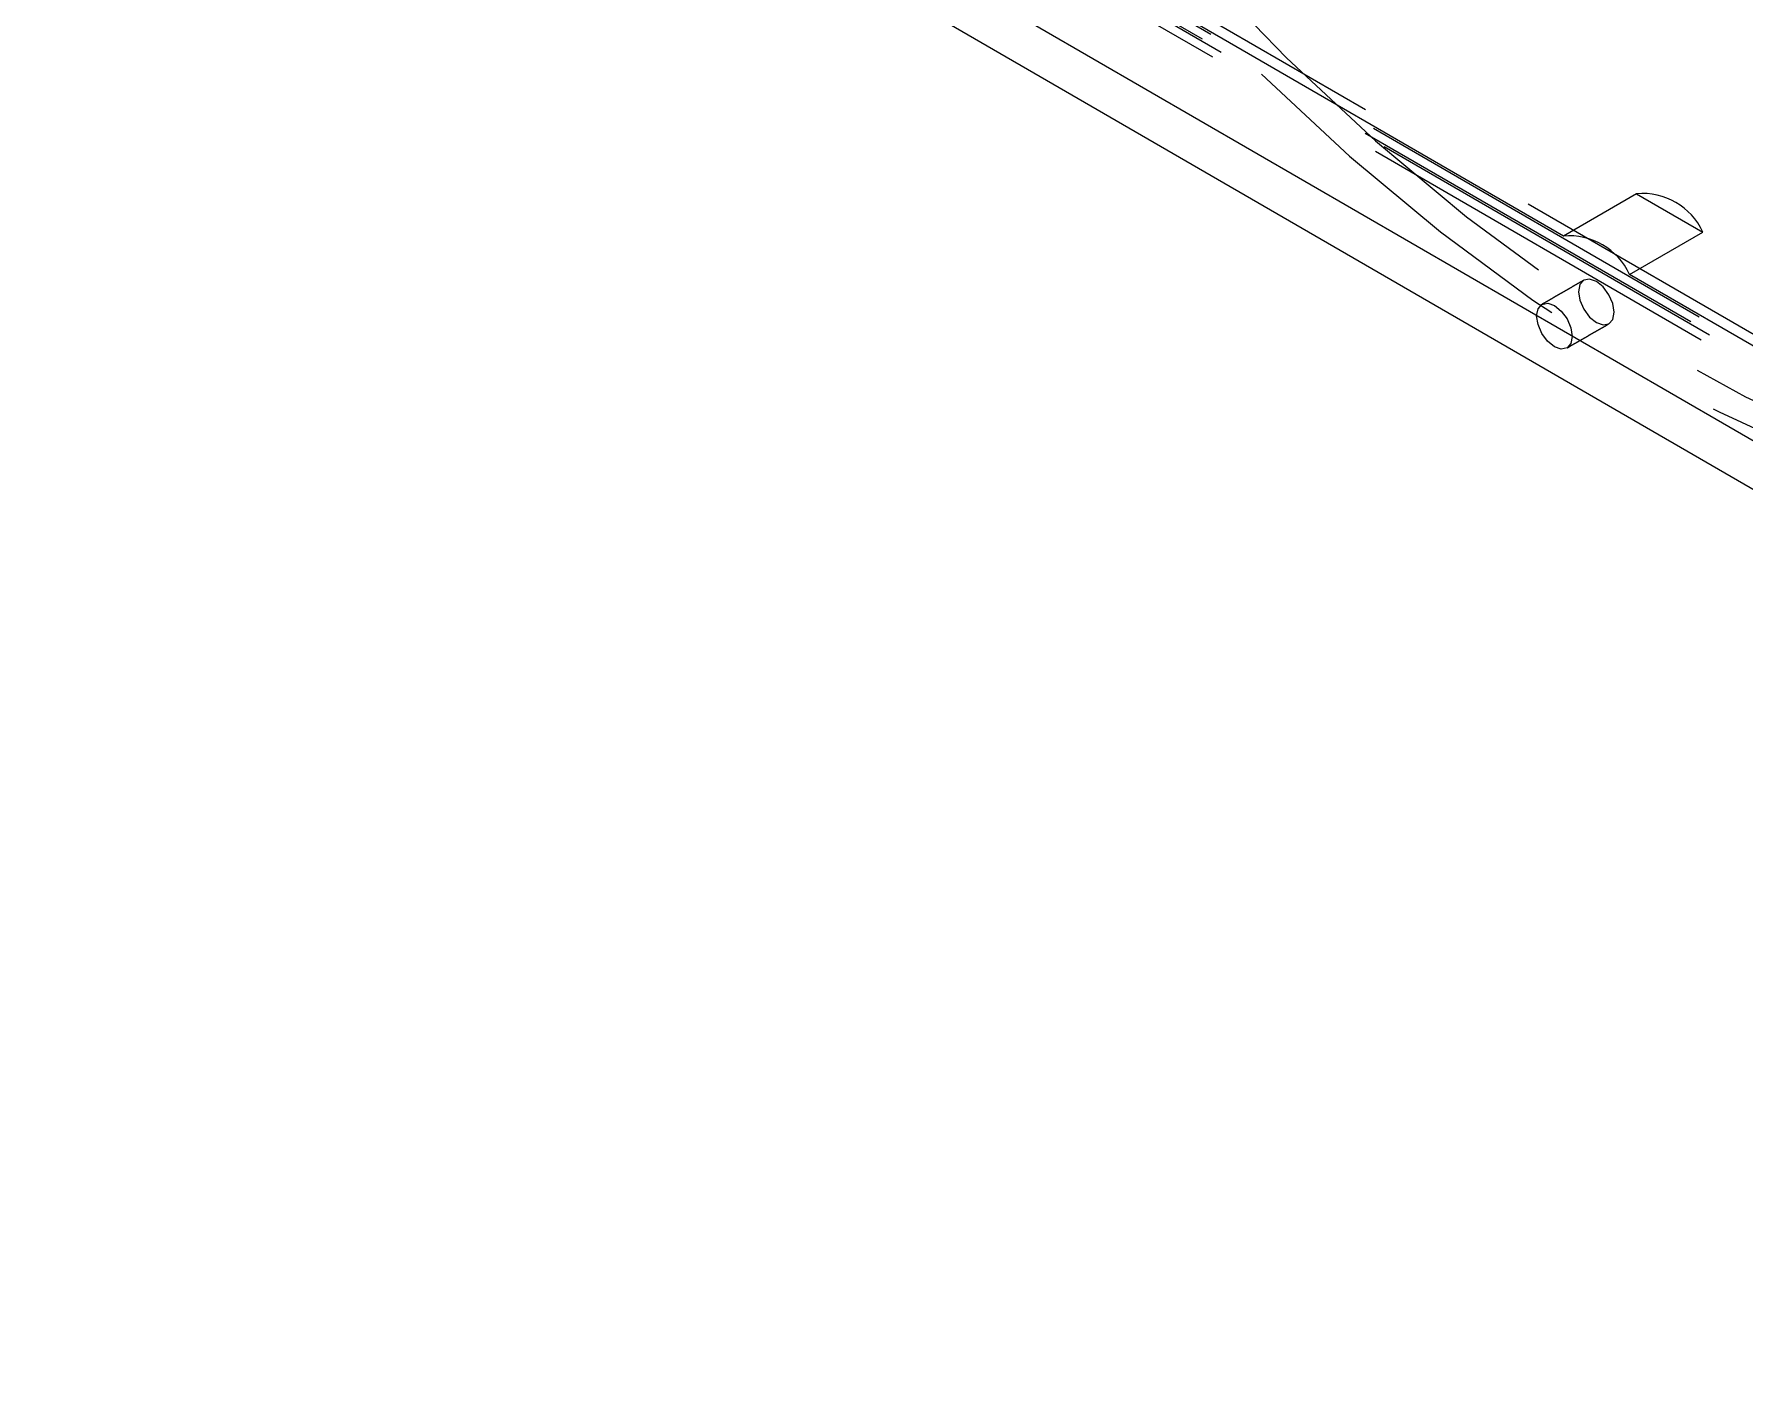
# Model space of a CAD drawing. Header units: millimetres. Extents: x 11 to 421, y 5 to 275.
# Drawn here: x 149.27 to 155.04, y 47.62 to 52.2 of the extents above; entities that cross this region are included whole.
import ezdxf

# ---------------------------------------------------------------- set-up
doc = ezdxf.new("R2010")
doc.units = ezdxf.units.MM
doc.linetypes.add('HIDDEN', pattern=[1.905, 1.27, -0.635])

msp = doc.modelspace()

# ---------------------------------------------------------------- linework, layer by layer
at = {"color": 7, "linetype": 'HIDDEN', "lineweight": 0}
for p, q in [((159.8302, 48.3837), (152.6177, 52.563)), ((152.6603, 52.5873), (159.7314, 48.4899)), ((159.8372, 48.3061), (152.554, 52.5264)), ((159.8655, 48.3224), (152.5823, 52.5427)), ((159.8019, 48.3674), (152.5895, 52.5467))]:
    msp.add_line(p, q, dxfattribs=at)
at = {"color": 7, "linetype": 'Continuous', "lineweight": 15}
for p, q in [((154.4272, 51.5229), (152.6953, 52.5265)), ((160.3271, 47.7826), (152.3457, 52.4076)), ((160.1857, 47.701), (152.2042, 52.3259)), ((154.6747, 51.6658), (154.4272, 51.5229)), ((154.6747, 51.6658), (154.8981, 51.5363)), ((154.6506, 51.3934), (154.8981, 51.5363)), ((156.2252, 50.481), (154.6506, 51.3934))]:
    msp.add_line(p, q, dxfattribs=at)
at = {"color": 7, "linetype": 'HIDDEN', "lineweight": 0, "flags": 128}
for points in [[(152.2065, 53.7311), (152.3898, 53.452), (152.6468, 53.0935), (152.9173, 52.7514), (153.1998, 52.4277), (153.4925, 52.1247), (153.7934, 51.8441), (154.1008, 51.5878), (154.4126, 51.3573), (154.7269, 51.1542), (155.0417, 50.9797), (155.355, 50.8349), (155.6648, 50.7208), (155.9692, 50.638), (156.2662, 50.5871), (156.554, 50.5684), (156.8308, 50.582), (157.0947, 50.6279), (157.3442, 50.7057), (157.5776, 50.8149), (157.7935, 50.9549), (157.9905, 51.1248), (158.1674, 51.3235), (158.323, 51.5497), (158.4564, 51.8021), (158.5667, 52.079), (158.6532, 52.3786), (158.7154, 52.6991), (158.7529, 53.0385), (158.7654, 53.3946)], [(152.2062, 53.5433), (152.3015, 53.401), (152.5584, 53.0425), (152.8289, 52.7003), (153.1114, 52.3767), (153.4041, 52.0737), (153.705, 51.7931), (154.0124, 51.5368), (154.3242, 51.3063), (154.6385, 51.1032), (154.9533, 50.9287), (155.2666, 50.7839), (155.5764, 50.6698), (155.8808, 50.587), (156.1779, 50.5361), (156.4657, 50.5174), (156.7424, 50.531), (157.0064, 50.5769), (157.2558, 50.6546), (157.4893, 50.7639), (157.7052, 50.9039), (157.9022, 51.0738), (158.079, 51.2725), (158.2346, 51.4987), (158.368, 51.7511), (158.4783, 52.0279), (158.5648, 52.3276), (158.627, 52.6481), (158.6645, 52.9875), (158.677, 53.3435)], [(154.3974, 51.2878), (154.4204, 51.2692), (154.4398, 51.2429), (154.4528, 51.2128), (154.4573, 51.1836), (154.4527, 51.1598), (154.4397, 51.1448), (154.4201, 51.1411), (154.3971, 51.1491), (154.3741, 51.1677), (154.3547, 51.1941), (154.3417, 51.2241), (154.3371, 51.2533), (154.3418, 51.2772), (154.3548, 51.2921), (154.3743, 51.2959), (154.3974, 51.2878)]]:
    msp.add_lwpolyline(points, dxfattribs=at)
at = {"color": 7, "linetype": 'Continuous', "lineweight": 15, "flags": 128}
msp.add_lwpolyline([(154.5388, 51.3695), (154.5158, 51.3775), (154.4962, 51.3738), (154.4832, 51.3588), (154.4786, 51.3349), (154.4831, 51.3058), (154.4961, 51.2757), (154.5156, 51.2494), (154.5386, 51.2308), (154.5616, 51.2227), (154.5811, 51.2265), (154.5942, 51.2414), (154.5988, 51.2653), (154.5942, 51.2945), (154.5812, 51.3245), (154.5618, 51.3509), (154.5388, 51.3695)], dxfattribs=at)
at = {"color": 7, "linetype": 'HIDDEN', "lineweight": 0}
msp.add_arc((154.6945, 51.4425), 0.2242, 24.73944, 95.07936, dxfattribs=at)
at = {"color": 7, "linetype": 'Continuous', "lineweight": 15}
msp.add_arc((154.4471, 51.2996), 0.2242, 24.73944, 95.07936, dxfattribs=at)
at = {"color": 7, "linetype": 'HIDDEN', "lineweight": 0}
for points in [[(163.8528, 49.1186), (150.0643, 57.0786)], [(163.9213, 49.2372), (150.8692, 56.7721)], [(149.2653, 55.6946), (163.0539, 47.7346)], [(151.9233, 54.002), (162.9854, 47.616)], [(154.4962, 51.3737), (154.3547, 51.2921)], [(154.4397, 51.1449), (154.5812, 51.2265)]]:
    msp.add_open_spline(points, degree=1, dxfattribs=at)

doc.saveas('drawing.dxf')
